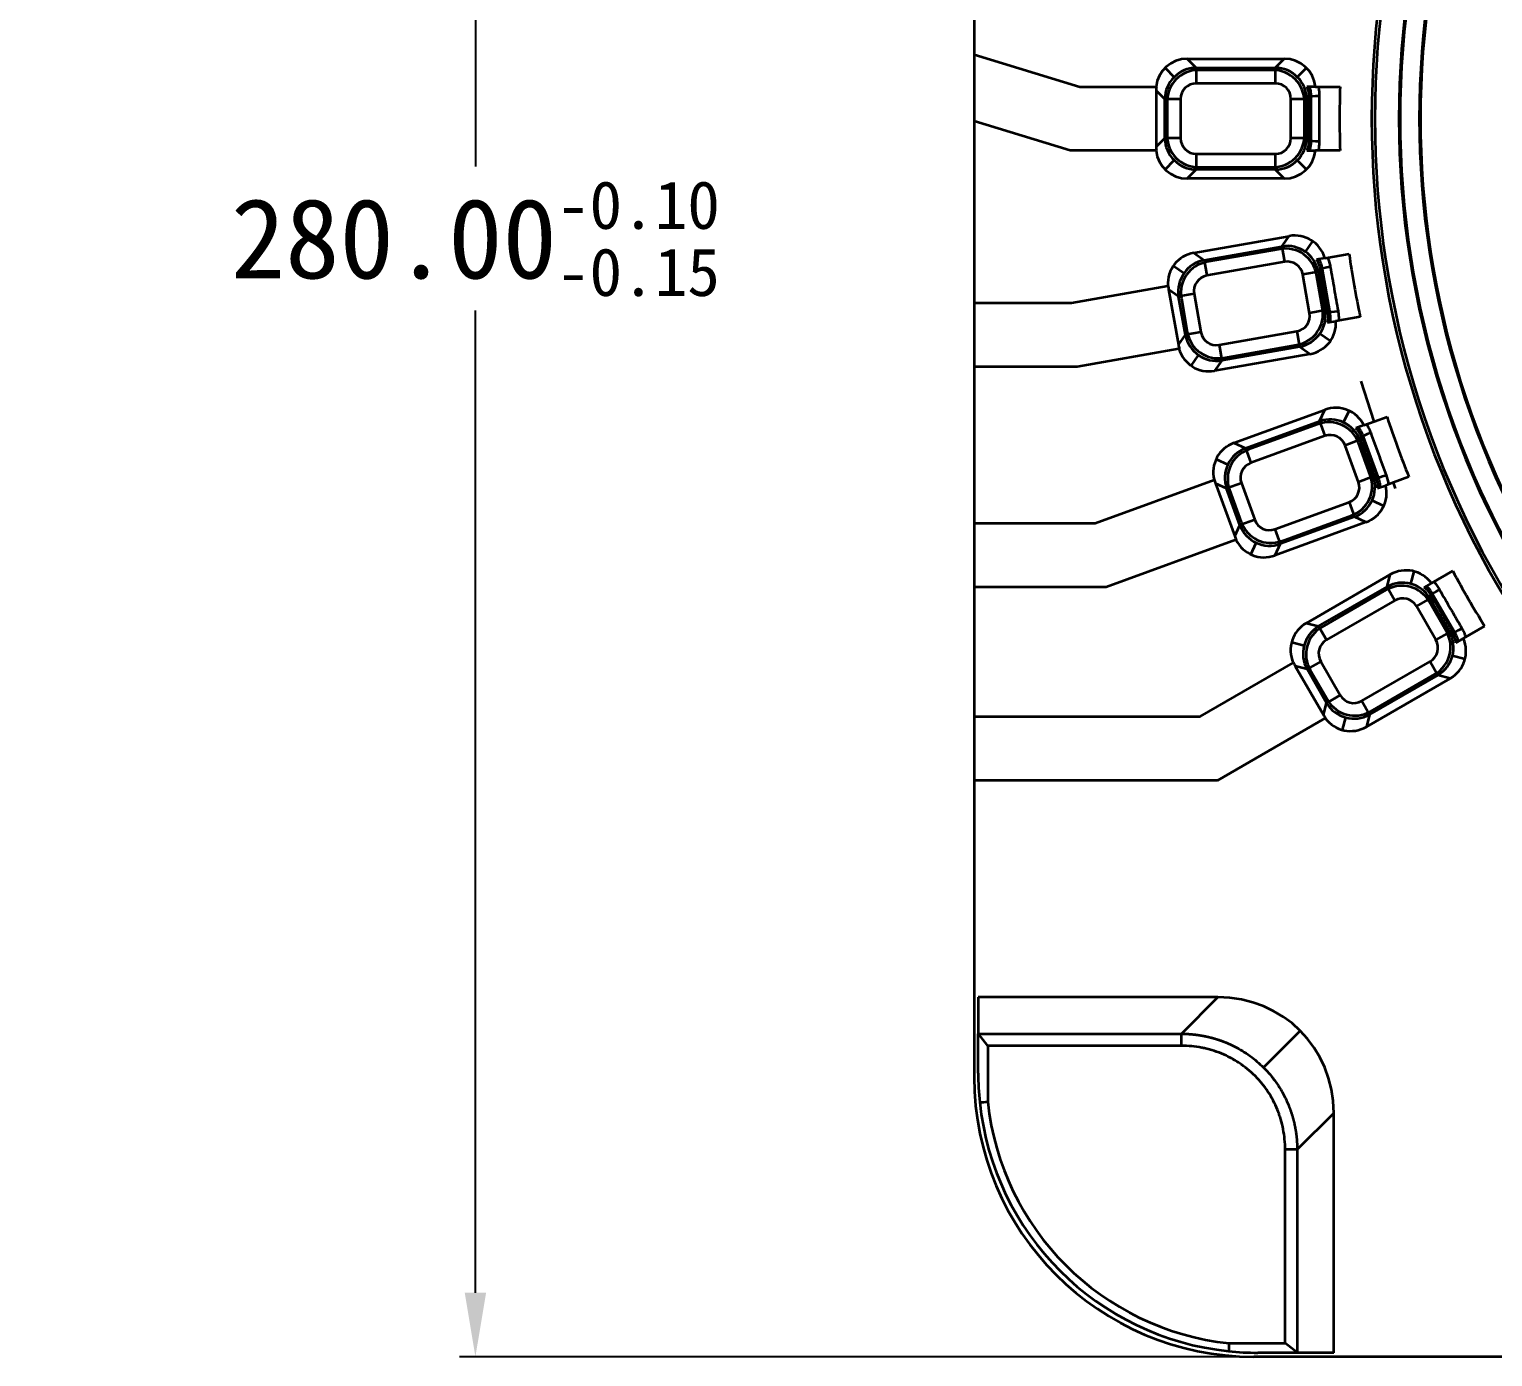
# Model space of a CAD drawing. Header units: millimetres. Extents: x 158 to 1533, y 732 to 1642.
# Drawn here: x 166.8 to 350.1, y 1310.1 to 1476.3 of the extents above; entities that cross this region are included whole.
import ezdxf

# ---------------------------------------------------------------- set-up
doc = ezdxf.new("R2010")
doc.units = ezdxf.units.MM
doc.layers.add('1', color=7, linetype='Continuous', true_color=0xffffff)
doc.layers.add('dim', color=82, linetype='Continuous', lineweight=9)
doc.dimstyles.get("Standard").update_dxf_attribs({"dimscale": 4, "dimtxt": 0.18, "dimasz": 0.18, "dimexe": 0.18, "dimexo": 0.0625, "dimgap": 0.09, "dimtad": 0, "dimtih": 1, "dimtoh": 1, "dimzin": 0, "dimdsep": 46, "dimtxsty": 'Standard', "dimcen": 0.09, "dimadec": 0, "dimazin": 0, "dimtfac": 1, "dimtofl": 0, "dimtmove": 0, "dimatfit": 3, "dimfxl": 0, "dimtolj": 1, "dimtzin": 0, "dimarcsym": 0})

# ---------------------------------------------------------------- blocks, each defined once
blk = doc.blocks.new('*D4')
at = {"layer": 'Defpoints', "color": 0, "lineweight": 18, "transparency": 16777216}
for p in [(336.17, 1590.07), (222.7, 1310.07), (336.17, 1310.07)]:
    blk.add_point(p, dxfattribs=at)
at = {"layer": 'dim', "color": 0, "lineweight": -2, "transparency": 16777216}
for p, q in [((334.17, 1590.07), (220.7, 1590.07)), ((222.7, 1582.07), (222.7, 1459.07)), ((222.7, 1318.07), (222.7, 1441.07)), ((334.17, 1310.07), (220.7, 1310.07))]:
    blk.add_line(p, q, dxfattribs=at)
at = {"layer": 'dim', "color": 0, "lineweight": 18, "transparency": 16777216}
for points in [[(221.37, 1582.07), (224.04, 1582.07), (222.7, 1590.07)], [(221.37, 1318.07), (224.04, 1318.07), (222.7, 1310.07)]]:
    blk.add_solid(points, dxfattribs=at)
at = {"layer": 'dim', "color": 0, "lineweight": 18, "transparency": 16777216, "insert": (222.7, 1450.07), "char_height": 10, "attachment_point": 5}
blk.add_mtext('\\A1;280.00{\\H6;\\S-0.10^ -0.15;}', dxfattribs=at)

msp = doc.modelspace()

# ---------------------------------------------------------------- linework, layer by layer
at = {"layer": '1', "color": 7, "linetype": 'Continuous', "lineweight": 35}
for p, q in [((285.148, 1487.901), (285.148, 1473.108)), ((285.148, 1473.108), (285.148, 1464.742)), ((285.148, 1473.108), (298.356, 1469.07)), ((309.035, 1471.423), (310.178, 1470.28)), ((311.827, 1472.57), (312.946, 1471.45)), ((311.827, 1472.57), (323.949, 1472.57)), ((312.946, 1471.45), (312.946, 1469.481)), ((312.946, 1471.45), (322.829, 1471.45)), ((322.829, 1471.45), (323.949, 1472.57)), ((322.829, 1471.45), (322.829, 1469.481)), ((325.598, 1470.28), (326.741, 1471.423)), ((322.829, 1469.481), (312.946, 1469.481)), ((322.538, 1471.159), (313.238, 1471.159)), ((298.356, 1469.07), (307.912, 1469.07)), ((307.912, 1469.07), (307.951, 1469.07)), ((307.923, 1468.595), (307.923, 1461.544)), ((309.007, 1467.511), (307.923, 1468.595)), ((327.077, 1467.819), (326.769, 1467.511)), ((327.864, 1469.07), (326.789, 1469.07)), ((327.301, 1467.731), (327.301, 1462.409)), ((327.864, 1469.07), (330.952, 1469.07)), ((310.977, 1467.511), (309.007, 1467.511)), ((309.007, 1462.628), (309.007, 1467.511)), ((309.299, 1467.22), (309.299, 1462.919)), ((310.977, 1467.511), (310.977, 1462.628)), ((326.769, 1467.511), (324.799, 1467.511)), ((324.799, 1462.628), (324.799, 1467.511)), ((326.477, 1462.919), (326.477, 1467.22)), ((326.769, 1467.511), (326.769, 1462.628)), ((297.16, 1461.07), (285.148, 1464.742)), ((285.148, 1464.742), (285.148, 1442.016)), ((307.923, 1461.544), (309.007, 1462.628)), ((310.977, 1462.628), (309.007, 1462.628)), ((326.769, 1462.628), (324.799, 1462.628)), ((326.769, 1462.628), (327.077, 1462.32)), ((307.912, 1461.07), (297.16, 1461.07)), ((307.951, 1461.07), (307.912, 1461.07)), ((312.946, 1460.658), (322.829, 1460.658)), ((312.946, 1460.658), (312.946, 1458.689)), ((322.829, 1460.658), (322.829, 1458.689)), ((326.788, 1461.07), (327.864, 1461.07)), ((330.952, 1461.07), (327.864, 1461.07)), ((309.035, 1458.716), (310.178, 1459.859)), ((312.946, 1458.689), (311.827, 1457.57)), ((322.829, 1458.689), (312.946, 1458.689)), ((313.238, 1458.98), (322.538, 1458.98)), ((323.949, 1457.57), (322.829, 1458.689)), ((326.741, 1458.716), (325.598, 1459.859)), ((323.949, 1457.57), (311.827, 1457.57)), ((312.641, 1448.27), (324.578, 1450.375)), ((323.67, 1449.079), (324.578, 1450.375)), ((326.6, 1448.407), (327.527, 1449.731)), ((312.641, 1448.27), (313.937, 1447.363)), ((313.937, 1447.363), (323.67, 1449.079)), ((313.937, 1447.363), (314.279, 1445.423)), ((323.434, 1448.741), (314.275, 1447.126)), ((323.67, 1449.079), (324.012, 1447.139)), ((329.042, 1447.608), (327.983, 1447.422)), ((329.042, 1447.608), (332.083, 1448.145)), ((310.09, 1446.656), (311.414, 1445.729)), ((324.012, 1447.139), (314.279, 1445.423)), ((328.234, 1445.883), (326.294, 1445.541)), ((327.142, 1440.732), (326.294, 1445.541)), ((328.744, 1441.311), (327.997, 1445.546)), ((328.484, 1446.241), (328.234, 1445.883)), ((328.234, 1445.883), (329.082, 1441.074)), ((328.72, 1446.191), (329.643, 1440.953)), ((297.324, 1442.016), (309.393, 1444.144)), ((309.393, 1444.144), (309.431, 1444.151)), ((285.148, 1442.016), (285.148, 1434.016)), ((285.148, 1442.016), (297.324, 1442.016)), ((309.486, 1443.678), (310.711, 1436.735)), ((310.742, 1442.799), (309.486, 1443.678)), ((312.682, 1443.141), (310.742, 1442.799)), ((311.59, 1437.99), (310.742, 1442.799)), ((311.08, 1442.563), (311.826, 1438.328)), ((312.682, 1443.141), (313.53, 1438.332)), ((329.082, 1441.074), (327.142, 1440.732)), ((329.082, 1441.074), (329.438, 1440.825)), ((333.472, 1440.266), (330.431, 1439.73)), ((313.53, 1438.332), (311.59, 1437.99)), ((315.811, 1436.735), (325.544, 1438.451)), ((325.544, 1438.451), (325.886, 1436.511)), ((329.37, 1439.543), (330.431, 1439.73)), ((310.711, 1436.735), (311.59, 1437.99)), ((315.811, 1436.735), (316.153, 1434.795)), ((325.886, 1436.511), (316.153, 1434.795)), ((316.39, 1435.132), (325.549, 1436.747)), ((327.183, 1435.603), (325.886, 1436.511)), ((329.734, 1437.217), (328.409, 1438.145)), ((310.782, 1436.265), (298.023, 1434.016)), ((310.821, 1436.272), (310.782, 1436.265)), ((312.296, 1434.143), (313.224, 1435.467)), ((327.183, 1435.603), (315.245, 1433.498)), ((316.153, 1434.795), (315.245, 1433.498)), ((298.023, 1434.016), (285.148, 1434.016)), ((285.148, 1434.016), (285.148, 1414.43)), ((335.211, 1427.145), (333.59, 1432.213)), ((317.661, 1424.482), (329.052, 1428.628)), ((328.383, 1427.193), (329.052, 1428.628)), ((331.385, 1427.04), (332.068, 1428.505)), ((335.211, 1427.145), (336.83, 1427.734)), ((319.096, 1423.813), (328.383, 1427.193)), ((328.209, 1426.82), (319.469, 1423.639)), ((328.383, 1427.193), (329.057, 1425.342)), ((333.928, 1426.678), (332.918, 1426.31)), ((333.928, 1426.678), (335.211, 1427.145)), ((317.661, 1424.482), (319.096, 1423.813)), ((319.096, 1423.813), (319.77, 1421.962)), ((329.057, 1425.342), (319.77, 1421.962)), ((333.432, 1424.839), (331.581, 1424.165)), ((333.251, 1419.576), (331.581, 1424.165)), ((334.729, 1420.424), (333.258, 1424.465)), ((333.616, 1425.234), (333.432, 1424.839)), ((333.432, 1424.839), (335.102, 1420.25)), ((333.857, 1425.227), (335.676, 1420.227)), ((315.429, 1422.449), (316.895, 1421.766)), ((335.102, 1420.25), (333.251, 1419.576)), ((335.102, 1420.25), (335.497, 1420.066)), ((339.566, 1420.216), (337.65, 1419.519)), ((300.277, 1414.43), (315.179, 1419.854)), ((315.179, 1419.854), (315.216, 1419.867)), ((315.352, 1419.412), (317.764, 1412.786)), ((316.742, 1418.764), (315.352, 1419.412)), ((318.592, 1419.438), (316.742, 1418.764)), ((318.412, 1414.175), (316.742, 1418.764)), ((317.115, 1418.59), (318.586, 1414.549)), ((318.592, 1419.438), (320.262, 1414.849)), ((335.652, 1418.792), (336.664, 1419.16)), ((337.65, 1419.519), (336.664, 1419.16)), ((337.896, 1418.752), (337.65, 1419.519)), ((322.787, 1413.672), (332.074, 1417.052)), ((332.074, 1417.052), (332.748, 1415.201)), ((336.414, 1416.565), (334.949, 1417.248)), ((285.148, 1414.43), (285.148, 1406.43)), ((285.148, 1414.43), (300.277, 1414.43)), ((320.262, 1414.849), (318.412, 1414.175)), ((334.182, 1414.532), (322.792, 1410.386)), ((332.748, 1415.201), (323.461, 1411.821)), ((323.635, 1412.194), (332.374, 1415.375)), ((334.182, 1414.532), (332.748, 1415.201)), ((317.764, 1412.786), (318.412, 1414.175)), ((322.787, 1413.672), (323.461, 1411.821)), ((317.915, 1412.336), (301.687, 1406.43)), ((317.952, 1412.35), (317.915, 1412.336)), ((319.775, 1410.509), (320.459, 1411.974)), ((323.461, 1411.821), (322.792, 1410.386)), ((326.737, 1401.926), (337.234, 1407.987)), ((336.825, 1406.458), (337.234, 1407.987)), ((339.808, 1406.829), (340.226, 1408.39)), ((342.375, 1406.914), (345.049, 1408.458)), ((301.687, 1406.43), (285.148, 1406.43)), ((285.148, 1406.43), (285.148, 1390.211)), ((328.266, 1401.517), (336.825, 1406.458)), ((336.718, 1406.06), (328.664, 1401.41)), ((336.825, 1406.458), (337.809, 1404.753)), ((342.375, 1406.914), (341.443, 1406.376)), ((342.318, 1405.437), (342.206, 1405.016)), ((342.557, 1405.472), (345.218, 1400.864)), ((337.809, 1404.753), (329.25, 1399.811)), ((342.206, 1405.016), (340.5, 1404.032)), ((342.942, 1399.803), (340.5, 1404.032)), ((344.249, 1400.894), (342.099, 1404.618)), ((342.206, 1405.016), (344.647, 1400.788)), ((326.737, 1401.926), (328.266, 1401.517)), ((328.266, 1401.517), (329.25, 1399.811)), ((344.647, 1400.788), (342.942, 1399.803)), ((344.647, 1400.788), (345.068, 1400.675)), ((345.443, 1399.448), (346.375, 1399.986)), ((349.049, 1401.529), (346.375, 1399.986)), ((324.892, 1399.537), (326.453, 1399.119)), ((313.445, 1390.211), (325.096, 1396.938)), ((325.096, 1396.938), (325.13, 1396.957)), ((325.343, 1396.532), (328.869, 1390.426)), ((326.824, 1396.136), (325.343, 1396.532)), ((328.529, 1397.12), (326.824, 1396.136)), ((329.265, 1391.907), (326.824, 1396.136)), ((328.529, 1397.12), (330.971, 1392.892)), ((333.662, 1392.171), (342.221, 1397.112)), ((342.221, 1397.112), (343.205, 1395.406)), ((346.579, 1397.386), (345.018, 1397.805)), ((327.222, 1396.029), (329.372, 1392.305)), ((344.734, 1394.997), (334.237, 1388.936)), ((343.205, 1395.406), (334.646, 1390.465)), ((334.753, 1390.863), (342.807, 1395.513)), ((344.734, 1394.997), (343.205, 1395.406)), ((330.971, 1392.892), (329.265, 1391.907)), ((328.869, 1390.426), (329.265, 1391.907)), ((333.662, 1392.171), (334.646, 1390.465)), ((285.148, 1390.211), (285.148, 1382.211)), ((285.148, 1390.211), (313.445, 1390.211)), ((329.096, 1390.009), (315.589, 1382.211)), ((329.13, 1390.029), (329.096, 1390.009)), ((331.245, 1388.533), (331.663, 1390.095)), ((334.646, 1390.465), (334.237, 1388.936)), ((315.589, 1382.211), (285.148, 1382.211)), ((285.148, 1382.211), (285.148, 1345.07)), ((285.648, 1355.07), (285.648, 1350.514)), ((315.659, 1355.07), (285.648, 1355.07)), ((311.095, 1350.505), (315.659, 1355.07)), ((285.648, 1350.514), (285.682, 1350.505)), ((285.648, 1345.57), (285.648, 1350.514)), ((285.682, 1350.505), (311.095, 1350.505)), ((286.839, 1348.998), (285.682, 1350.505)), ((325.962, 1350.883), (321.364, 1346.286)), ((286.839, 1348.998), (286.839, 1341.975)), ((311.095, 1348.998), (286.839, 1348.998)), ((330.148, 1340.581), (325.584, 1336.016)), ((330.148, 1310.57), (330.148, 1340.581)), ((324.077, 1311.76), (324.077, 1336.016)), ((325.584, 1336.016), (325.584, 1310.604)), ((317.054, 1311.76), (324.077, 1311.76)), ((449.385, 1310.07), (320.148, 1310.07)), ((325.593, 1310.57), (320.648, 1310.57)), ((325.584, 1310.604), (324.077, 1311.76)), ((325.584, 1310.604), (325.593, 1310.57)), ((330.148, 1310.57), (325.593, 1310.57))]:
    msp.add_line(p, q, dxfattribs=at)
for centre, radius, start, end in [((451.104, 1465.07), 116.203, 143.95643, 216.04357), ((451.104, 1465.07), 115.798, 144.06411, 215.93589), ((451.104, 1465.07), 112.783, 144.06521, 215.93479), ((451.104, 1465.07), 112.646, 144.10172, 215.89828), ((451.104, 1465.07), 110.234, 144.75718, 215.24282), ((451.104, 1465.07), 110.097, 144.79511, 215.20489), ((320.148, 1345.07), 35, 180, 270), ((320.648, 1345.57), 35, 185.98132, 264.01868), ((320.648, 1345.57), 34, 186.06873, 263.93127)]:
    msp.add_arc(centre, radius, start, end, dxfattribs=at)
for centre, major_axis, ratio, start_param, end_param in [((311.95, 1468.508), (2.915, -2.915), 0.9702875, 2.3712736, 3.8033321), ((313.008, 1467.45), (-2.83, 2.83), 0.9995453, 5.5128663, 7.0535043), ((322.768, 1467.45), (2.83, 2.83), 0.9995453, 5.5128663, 7.0535043), ((323.826, 1468.508), (-2.915, -2.915), 0.9702875, 2.4798532, 3.9119117), ((313.36, 1467.097), (2.915, -2.915), 0.9702875, 2.3712736, 3.9119117), ((313.008, 1467.45), (1.458, -1.458), 0.9702875, 2.3712736, 3.9119117), ((322.416, 1467.097), (-2.915, -2.915), 0.9702875, 2.3712736, 3.9119117), ((322.768, 1467.45), (-1.458, -1.458), 0.9702875, 2.3712736, 3.9119117), ((311.985, 1468.473), (2.915, -2.915), 0.9702875, 3.79456, 3.9119117), ((331.016, 1467.819), (4, 0.018), 0.0252323, 2.3036145, 2.9670036), ((313.008, 1462.689), (2.83, 2.83), 0.9995453, 2.3712736, 3.9119117), ((313.36, 1463.042), (2.915, 2.915), 0.9702875, 2.3712736, 3.9119117), ((313.008, 1462.689), (1.458, 1.458), 0.9702875, 2.3712736, 3.9119117), ((322.416, 1463.042), (-2.915, 2.915), 0.9702875, 2.3712736, 3.9119117), ((322.768, 1462.689), (-1.458, 1.458), 0.9702875, 2.3712736, 3.9119117), ((322.768, 1462.689), (-2.83, 2.83), 0.9995453, 2.3712736, 3.9119117), ((331.016, 1462.32), (4, -0.018), 0.0258666, 3.3161846, 3.97927), ((311.95, 1461.631), (2.915, 2.915), 0.9702875, 2.4798532, 3.9119117), ((311.985, 1461.666), (2.915, 2.915), 0.9702875, 2.3712736, 2.4886254), ((323.826, 1461.631), (-2.915, 2.915), 0.9702875, 2.3712736, 3.8033321), ((324.305, 1445.128), (2.295, 3.278), 0.9995453, 5.5128663, 7.0535043), ((325.163, 1446.354), (-2.365, -3.377), 0.9702875, 2.4798532, 3.9119117), ((313.467, 1444.292), (3.377, -2.365), 0.9702875, 2.3712736, 3.8033321), ((314.692, 1443.434), (-3.278, 2.295), 0.9995453, 5.5128663, 7.0535043), ((324.019, 1444.72), (-2.365, -3.377), 0.9702875, 2.3712736, 3.9119117), ((315.101, 1443.147), (3.377, -2.365), 0.9702875, 2.3712736, 3.9119117), ((324.305, 1445.128), (-1.182, -1.688), 0.9702875, 2.3712736, 3.9119117), ((332.363, 1446.925), (3.936, 0.712), 0.0248299, 2.3035202, 2.9670053), ((313.507, 1444.263), (3.377, -2.365), 0.9702875, 3.79456, 3.9119117), ((314.692, 1443.434), (1.688, -1.182), 0.9702875, 2.3712736, 3.9119117), ((325.131, 1440.44), (-1.688, 1.182), 0.9702875, 2.3712736, 3.9119117), ((324.723, 1440.726), (-3.377, 2.365), 0.9702875, 2.3712736, 3.9119117), ((325.131, 1440.44), (-3.278, 2.295), 0.9995453, 2.3712736, 3.9119117), ((333.317, 1441.509), (3.942, 0.676), 0.0262831, 3.3161865, 3.9789762), ((315.805, 1439.154), (2.365, 3.377), 0.9702875, 2.3712736, 3.9119117), ((315.519, 1438.745), (1.182, 1.688), 0.9702875, 2.3712736, 3.9119117), ((326.357, 1439.582), (-3.377, 2.365), 0.9702875, 2.3712736, 3.8033321), ((314.689, 1437.56), (2.365, 3.377), 0.9702875, 2.3712736, 2.4886254), ((315.519, 1438.745), (2.295, 3.278), 0.9995453, 2.3712736, 3.9119117), ((314.661, 1437.52), (2.365, 3.377), 0.9702875, 2.4798532, 3.9119117), ((330.326, 1424.769), (-1.742, -3.736), 0.9702875, 2.4798532, 3.9119117), ((329.483, 1422.961), (-1.742, -3.736), 0.9702875, 2.3712736, 3.9119117), ((329.694, 1423.413), (1.691, 3.627), 0.9995453, 5.5128663, 7.0535043), ((329.694, 1423.413), (-0.871, -1.868), 0.9702875, 2.3712736, 3.9119117), ((337.318, 1426.581), (3.753, 1.385), 0.0248434, 2.3035221, 2.9670053), ((319.166, 1420.707), (3.736, -1.742), 0.9702875, 2.3712736, 3.8033321), ((320.522, 1420.075), (-3.627, 1.691), 0.9995453, 5.5128663, 7.0535043), ((320.974, 1419.864), (3.736, -1.742), 0.9702875, 2.3712736, 3.9119117), ((320.522, 1420.075), (1.868, -0.871), 0.9702875, 2.3712736, 3.9119117), ((330.87, 1419.15), (-3.736, 1.742), 0.9702875, 2.3712736, 3.9119117), ((331.322, 1418.939), (-3.627, 1.691), 0.9995453, 2.3712736, 3.9119117), ((339.198, 1421.413), (3.765, 1.351), 0.0262689, 3.3161864, 3.9789874), ((319.211, 1420.686), (3.736, -1.742), 0.9702875, 3.79456, 3.9119117), ((331.322, 1418.939), (-1.868, 0.871), 0.9702875, 2.3712736, 3.9119117), ((332.678, 1418.307), (-3.736, 1.742), 0.9702875, 2.3712736, 3.8033321), ((322.361, 1416.053), (1.742, 3.736), 0.9702875, 2.3712736, 3.9119117), ((322.15, 1415.601), (0.871, 1.868), 0.9702875, 2.3712736, 3.9119117), ((321.539, 1414.29), (1.742, 3.736), 0.9702875, 2.3712736, 2.4886254), ((322.15, 1415.601), (1.691, 3.627), 0.9995453, 2.3712736, 3.9119117), ((321.518, 1414.245), (1.742, 3.736), 0.9702875, 2.4798532, 3.9119117), ((339.159, 1404.408), (-1.067, -3.982), 0.9702875, 2.4798532, 3.9119117), ((338.643, 1402.481), (-1.067, -3.982), 0.9702875, 2.3712736, 3.9119117), ((338.772, 1402.963), (1.036, 3.865), 0.9995453, 5.5128663, 7.0535043), ((338.772, 1402.963), (-0.533, -1.991), 0.9702875, 2.3712736, 3.9119117), ((345.73, 1407.407), (3.455, 2.016), 0.0257262, 2.3038331, 2.9670013), ((328.874, 1398.47), (3.982, -1.067), 0.9702875, 2.3712736, 3.8033321), ((330.319, 1398.083), (-3.865, 1.036), 0.9995453, 5.5128663, 7.0535043), ((330.801, 1397.954), (3.982, -1.067), 0.9702875, 2.3712736, 3.9119117), ((330.319, 1398.083), (1.991, -0.533), 0.9702875, 2.3712736, 3.9119117), ((341.152, 1398.84), (-1.991, 0.533), 0.9702875, 2.3712736, 3.9119117), ((340.67, 1398.969), (-3.982, 1.067), 0.9702875, 2.3712736, 3.9119117), ((341.152, 1398.84), (-3.865, 1.036), 0.9995453, 2.3712736, 3.9119117), ((342.597, 1398.453), (-3.982, 1.067), 0.9702875, 2.3712736, 3.8033321), ((348.48, 1402.644), (3.473, 1.984), 0.0253704, 3.3161824, 3.9795209), ((328.922, 1398.457), (3.982, -1.067), 0.9702875, 3.79456, 3.9119117), ((332.699, 1393.96), (0.533, 1.991), 0.9702875, 2.3712736, 3.9119117), ((332.699, 1393.96), (1.036, 3.865), 0.9995453, 2.3712736, 3.9119117), ((332.828, 1394.442), (1.067, 3.982), 0.9702875, 2.3712736, 3.9119117), ((332.325, 1392.563), (1.067, 3.982), 0.9702875, 2.3712736, 2.4886254), ((332.312, 1392.515), (1.067, 3.982), 0.9702875, 2.4798532, 3.9119117), ((314.619, 1339.54), (-11.343, -11.343), 0.9351131, 2.3897132, 3.8934721), ((320.648, 1345.57), (0, 35), 1, 1.5707963, 1.6751901), ((320.648, 1345.57), (35, 0), 1, 4.6079952, 4.712389)]:
    msp.add_ellipse(centre, major_axis=major_axis, ratio=ratio, start_param=start_param, end_param=end_param, dxfattribs=at)
for points, knots in [([(327.077, 1467.819), (327.079, 1467.935), (327.075, 1468.049), (327.057, 1468.219), (327.05, 1468.276), (327.035, 1468.36), (327.03, 1468.388), (327.019, 1468.442), (327.001, 1468.524), (326.979, 1468.602), (326.956, 1468.679), (326.947, 1468.704), (326.93, 1468.753), (326.921, 1468.778), (326.875, 1468.897), (326.834, 1468.986), (326.789, 1469.07)], [0, 0, 0, 0, 0.25, 0.25, 0.375, 0.375, 0.4375, 0.4375, 0.5, 0.625, 0.625, 0.6875, 0.6875, 0.75, 0.75, 1, 1, 1, 1]), ([(327.077, 1462.32), (327.079, 1462.778), (327.08, 1463.236), (327.082, 1464.153), (327.083, 1464.611), (327.083, 1465.986), (327.081, 1466.903), (327.077, 1467.819)], [0, 0, 0, 0, 0.25, 0.25, 0.5, 0.5, 1, 1, 1, 1]), ([(327.301, 1467.731), (327.303, 1467.756), (327.305, 1467.781), (327.319, 1467.975), (327.318, 1468.145), (327.29, 1468.485), (327.262, 1468.652), (327.201, 1468.899), (327.175, 1468.985), (327.146, 1469.07)], [0, 0, 0, 0, 0.0545177, 0.0545177, 0.4256675, 0.4256675, 0.7968173, 0.7968173, 1, 1, 1, 1]), ([(328.23, 1469.07), (328.233, 1469.057), (328.235, 1469.045), (328.239, 1469.021), (328.241, 1469.009), (328.248, 1468.972), (328.26, 1468.899), (328.285, 1468.728), (328.302, 1468.58), (328.33, 1468.283), (328.339, 1468.084), (328.34, 1467.882)], [0, 0, 0, 0, 0.03125, 0.03125, 0.0625, 0.0625, 0.125, 0.25, 0.5, 0.5, 1, 1, 1, 1]), ([(328.34, 1467.882), (328.344, 1466.945), (328.346, 1466.007), (328.346, 1464.6), (328.345, 1464.131), (328.343, 1463.193), (328.341, 1462.724), (328.339, 1462.255)], [0, 0, 0, 0, 0.5, 0.5, 0.75, 0.75, 1, 1, 1, 1]), ([(330.952, 1469.07), (330.907, 1467.737), (330.885, 1466.403), (330.885, 1463.736), (330.907, 1462.402), (330.952, 1461.07)], [0, 0, 0, 0, 0.5, 0.5, 1, 1, 1, 1]), ([(326.788, 1461.07), (326.833, 1461.153), (326.874, 1461.241), (326.92, 1461.361), (326.929, 1461.385), (326.946, 1461.435), (326.955, 1461.46), (326.979, 1461.536), (326.993, 1461.588), (327.019, 1461.695), (327.03, 1461.749), (327.044, 1461.833), (327.048, 1461.861), (327.056, 1461.918), (327.06, 1461.946), (327.075, 1462.089), (327.079, 1462.204), (327.077, 1462.32)], [0, 0, 0, 0, 0.25, 0.25, 0.3125, 0.3125, 0.375, 0.375, 0.5, 0.5, 0.625, 0.625, 0.6875, 0.6875, 0.75, 0.75, 1, 1, 1, 1]), ([(327.145, 1461.07), (327.17, 1461.141), (327.192, 1461.214), (327.254, 1461.451), (327.284, 1461.618), (327.316, 1461.954), (327.319, 1462.124), (327.307, 1462.334), (327.304, 1462.372), (327.301, 1462.409)], [0, 0, 0, 0, 0.1742102, 0.1742102, 0.546371, 0.546371, 0.9185317, 0.9185317, 1, 1, 1, 1]), ([(328.339, 1462.255), (328.338, 1462.054), (328.328, 1461.855), (328.301, 1461.558), (328.284, 1461.411), (328.262, 1461.264), (328.246, 1461.167), (328.238, 1461.118), (328.229, 1461.07)], [0, 0, 0, 0, 0.5, 0.5, 0.75, 0.875, 0.875, 1, 1, 1, 1]), ([(328.484, 1446.241), (328.466, 1446.355), (328.442, 1446.467), (328.395, 1446.631), (328.378, 1446.685), (328.349, 1446.766), (328.339, 1446.792), (328.319, 1446.844), (328.287, 1446.921), (328.252, 1446.994), (328.215, 1447.066), (328.203, 1447.089), (328.177, 1447.135), (328.164, 1447.157), (328.098, 1447.267), (328.042, 1447.347), (327.983, 1447.422)], [0, 0, 0, 0, 0.25, 0.25, 0.375, 0.375, 0.4375, 0.4375, 0.5, 0.625, 0.625, 0.6875, 0.6875, 0.75, 0.75, 1, 1, 1, 1]), ([(328.72, 1446.191), (328.71, 1446.308), (328.694, 1446.425), (328.643, 1446.697), (328.603, 1446.85), (328.503, 1447.14), (328.442, 1447.28), (328.36, 1447.438), (328.348, 1447.461), (328.335, 1447.484)], [0, 0, 0, 0, 0.257814, 0.257814, 0.5991206, 0.5991206, 0.9404272, 0.9404272, 1, 1, 1, 1]), ([(329.403, 1447.672), (329.405, 1447.666), (329.408, 1447.661), (329.412, 1447.649), (329.418, 1447.632), (329.433, 1447.591), (329.462, 1447.509), (329.517, 1447.345), (329.559, 1447.202), (329.637, 1446.914), (329.681, 1446.719), (329.717, 1446.521)], [0, 0, 0, 0, 0.015625, 0.015625, 0.03125, 0.0625, 0.125, 0.25, 0.5, 0.5, 1, 1, 1, 1]), ([(332.083, 1448.145), (332.27, 1446.824), (332.48, 1445.507), (332.943, 1442.881), (333.197, 1441.571), (333.472, 1440.266)], [0, 0, 0, 0, 0.5, 0.5, 1, 1, 1, 1]), ([(329.438, 1440.825), (329.361, 1441.276), (329.283, 1441.728), (329.126, 1442.631), (329.047, 1443.083), (328.808, 1444.437), (328.647, 1445.339), (328.484, 1446.241)], [0, 0, 0, 0, 0.25, 0.25, 0.5, 0.5, 1, 1, 1, 1]), ([(329.717, 1446.521), (329.884, 1445.598), (330.048, 1444.675), (330.292, 1443.289), (330.372, 1442.827), (330.533, 1441.903), (330.612, 1441.441), (330.692, 1440.979)], [0, 0, 0, 0, 0.5, 0.5, 0.75, 0.75, 1, 1, 1, 1]), ([(329.37, 1439.543), (329.4, 1439.633), (329.426, 1439.727), (329.45, 1439.853), (329.455, 1439.878), (329.463, 1439.93), (329.467, 1439.957), (329.477, 1440.036), (329.488, 1440.143), (329.491, 1440.255), (329.49, 1440.339), (329.49, 1440.368), (329.488, 1440.425), (329.486, 1440.454), (329.476, 1440.597), (329.46, 1440.711), (329.438, 1440.825)], [0, 0, 0, 0, 0.25, 0.25, 0.3125, 0.3125, 0.375, 0.375, 0.5, 0.625, 0.625, 0.6875, 0.6875, 0.75, 0.75, 1, 1, 1, 1]), ([(329.722, 1439.605), (329.725, 1439.62), (329.727, 1439.634), (329.751, 1439.797), (329.761, 1439.952), (329.76, 1440.262), (329.747, 1440.416), (329.704, 1440.699), (329.677, 1440.827), (329.643, 1440.953)], [0, 0, 0, 0, 0.0341543, 0.0341543, 0.3762678, 0.3762678, 0.7183814, 0.7183814, 1, 1, 1, 1]), ([(330.692, 1440.979), (330.726, 1440.781), (330.751, 1440.583), (330.775, 1440.287), (330.782, 1440.163), (330.786, 1440.04), (330.788, 1439.99), (330.788, 1439.966), (330.789, 1439.892), (330.789, 1439.842), (330.788, 1439.793)], [0, 0, 0, 0, 0.5, 0.5, 0.75, 0.8125, 0.8125, 0.875, 0.875, 1, 1, 1, 1]), ([(336.83, 1427.734), (337.244, 1426.466), (337.679, 1425.206), (338.591, 1422.699), (339.068, 1421.454), (339.566, 1420.216)], [0, 0, 0, 0, 0.5, 0.5, 1, 1, 1, 1]), ([(333.616, 1425.234), (333.579, 1425.343), (333.536, 1425.449), (333.461, 1425.603), (333.435, 1425.653), (333.393, 1425.728), (333.378, 1425.752), (333.349, 1425.8), (333.304, 1425.87), (333.257, 1425.936), (333.208, 1426), (333.192, 1426.021), (333.159, 1426.061), (333.142, 1426.081), (333.058, 1426.178), (332.989, 1426.247), (332.918, 1426.31)], [0, 0, 0, 0, 0.25, 0.25, 0.375, 0.375, 0.4375, 0.4375, 0.5, 0.625, 0.625, 0.6875, 0.6875, 0.75, 0.75, 1, 1, 1, 1]), ([(333.857, 1425.227), (333.795, 1425.462), (333.707, 1425.693), (333.5, 1426.094), (333.383, 1426.272), (333.254, 1426.432)], [0, 0, 0, 0, 0.5304655, 0.5304655, 1, 1, 1, 1]), ([(334.273, 1426.803), (334.279, 1426.793), (334.286, 1426.782), (334.298, 1426.761), (334.317, 1426.728), (334.359, 1426.653), (334.442, 1426.501), (334.508, 1426.368), (334.635, 1426.098), (334.713, 1425.913), (334.782, 1425.724)], [0, 0, 0, 0, 0.03125, 0.03125, 0.0625, 0.125, 0.25, 0.5, 0.5, 1, 1, 1, 1]), ([(334.782, 1425.724), (335.106, 1424.845), (335.429, 1423.964), (335.909, 1422.642), (336.069, 1422.201), (336.387, 1421.318), (336.546, 1420.877), (336.704, 1420.436)], [0, 0, 0, 0, 0.5, 0.5, 0.75, 0.75, 1, 1, 1, 1]), ([(335.497, 1420.066), (335.342, 1420.497), (335.187, 1420.929), (334.875, 1421.791), (334.719, 1422.222), (334.249, 1423.514), (333.933, 1424.374), (333.616, 1425.234)], [0, 0, 0, 0, 0.25, 0.25, 0.5, 0.5, 1, 1, 1, 1]), ([(335.652, 1418.792), (335.666, 1418.886), (335.675, 1418.983), (335.677, 1419.111), (335.677, 1419.137), (335.677, 1419.189), (335.676, 1419.216), (335.672, 1419.296), (335.664, 1419.404), (335.648, 1419.514), (335.632, 1419.597), (335.627, 1419.625), (335.615, 1419.681), (335.608, 1419.709), (335.573, 1419.849), (335.538, 1419.958), (335.497, 1420.066)], [0, 0, 0, 0, 0.25, 0.25, 0.3125, 0.3125, 0.375, 0.375, 0.5, 0.625, 0.625, 0.6875, 0.6875, 0.75, 0.75, 1, 1, 1, 1]), ([(335.988, 1418.914), (335.987, 1418.979), (335.984, 1419.045), (335.968, 1419.243), (335.948, 1419.377), (335.892, 1419.639), (335.856, 1419.769), (335.772, 1420.009), (335.726, 1420.12), (335.676, 1420.227)], [0, 0, 0, 0, 0.1494214, 0.1494214, 0.4459451, 0.4459451, 0.7424689, 0.7424689, 1, 1, 1, 1]), ([(336.704, 1420.436), (336.772, 1420.247), (336.831, 1420.056), (336.907, 1419.768), (336.935, 1419.648), (336.961, 1419.527), (336.971, 1419.479), (336.975, 1419.454), (336.989, 1419.382), (336.998, 1419.333), (337.006, 1419.284)], [0, 0, 0, 0, 0.5, 0.5, 0.75, 0.8125, 0.8125, 0.875, 0.875, 1, 1, 1, 1]), ([(342.691, 1407.096), (342.707, 1407.077), (342.723, 1407.059), (342.747, 1407.03), (342.755, 1407.021), (342.771, 1407.002), (342.81, 1406.954), (342.91, 1406.828), (342.998, 1406.709), (343.17, 1406.466), (343.278, 1406.298), (343.38, 1406.124)], [0, 0, 0, 0, 0.0625, 0.0625, 0.09375, 0.09375, 0.125, 0.25, 0.5, 0.5, 1, 1, 1, 1]), ([(345.049, 1408.458), (345.677, 1407.281), (346.325, 1406.115), (347.658, 1403.805), (348.344, 1402.662), (349.049, 1401.529)], [0, 0, 0, 0, 0.5, 0.5, 1, 1, 1, 1]), ([(342.318, 1405.437), (342.263, 1405.538), (342.202, 1405.635), (342.101, 1405.774), (342.067, 1405.819), (342.012, 1405.884), (341.994, 1405.906), (341.957, 1405.948), (341.9, 1406.009), (341.842, 1406.066), (341.783, 1406.121), (341.763, 1406.138), (341.724, 1406.173), (341.704, 1406.189), (341.604, 1406.27), (341.524, 1406.326), (341.443, 1406.376)], [0, 0, 0, 0, 0.25, 0.25, 0.375, 0.375, 0.4375, 0.4375, 0.5, 0.625, 0.625, 0.6875, 0.6875, 0.75, 0.75, 1, 1, 1, 1]), ([(342.557, 1405.472), (342.451, 1405.701), (342.318, 1405.922), (342.041, 1406.278), (341.901, 1406.425), (341.753, 1406.554)], [0, 0, 0, 0, 0.551402, 0.551402, 1, 1, 1, 1]), ([(345.068, 1400.675), (344.841, 1401.073), (344.613, 1401.47), (344.157, 1402.265), (343.928, 1402.662), (343.24, 1403.853), (342.78, 1404.646), (342.318, 1405.437)], [0, 0, 0, 0, 0.25, 0.25, 0.5, 0.5, 1, 1, 1, 1]), ([(343.38, 1406.124), (343.852, 1405.314), (344.323, 1404.503), (345.027, 1403.285), (345.261, 1402.878), (345.728, 1402.065), (345.961, 1401.658), (346.194, 1401.251)], [0, 0, 0, 0, 0.5, 0.5, 0.75, 0.75, 1, 1, 1, 1]), ([(345.443, 1399.448), (345.441, 1399.542), (345.432, 1399.64), (345.412, 1399.766), (345.408, 1399.792), (345.398, 1399.843), (345.393, 1399.869), (345.375, 1399.947), (345.362, 1400), (345.331, 1400.105), (345.313, 1400.157), (345.284, 1400.237), (345.273, 1400.263), (345.252, 1400.316), (345.24, 1400.343), (345.182, 1400.474), (345.128, 1400.576), (345.068, 1400.675)], [0, 0, 0, 0, 0.25, 0.25, 0.3125, 0.3125, 0.375, 0.375, 0.5, 0.5, 0.625, 0.625, 0.6875, 0.6875, 0.75, 0.75, 1, 1, 1, 1]), ([(345.753, 1399.626), (345.74, 1399.696), (345.724, 1399.766), (345.671, 1399.962), (345.628, 1400.088), (345.528, 1400.332), (345.47, 1400.451), (345.348, 1400.669), (345.285, 1400.768), (345.218, 1400.864)], [0, 0, 0, 0, 0.163578, 0.163578, 0.4552092, 0.4552092, 0.7468405, 0.7468405, 1, 1, 1, 1]), ([(346.194, 1401.251), (346.294, 1401.077), (346.385, 1400.899), (346.51, 1400.628), (346.569, 1400.492), (346.632, 1400.331), (346.658, 1400.261), (346.676, 1400.215), (346.684, 1400.192), (346.692, 1400.169)], [0, 0, 0, 0, 0.5, 0.5, 0.75, 0.875, 0.9375, 0.9375, 1, 1, 1, 1]), ([(311.095, 1350.505), (311.116, 1350.505), (311.158, 1350.505), (311.22, 1350.504), (311.283, 1350.503), (311.345, 1350.502), (311.408, 1350.5), (311.47, 1350.499), (311.532, 1350.497), (311.594, 1350.494), (311.656, 1350.492), (311.718, 1350.489), (311.78, 1350.486), (311.842, 1350.483), (311.904, 1350.479), (311.966, 1350.476), (312.027, 1350.472), (312.089, 1350.468), (312.15, 1350.463), (312.212, 1350.458), (312.273, 1350.453), (312.334, 1350.448), (312.395, 1350.443), (312.457, 1350.437), (312.518, 1350.431), (312.578, 1350.425), (312.639, 1350.419), (312.7, 1350.412), (312.761, 1350.405), (312.821, 1350.398), (312.882, 1350.391), (312.942, 1350.383), (313.002, 1350.375), (313.062, 1350.367), (313.122, 1350.359), (313.182, 1350.35), (313.242, 1350.341), (313.302, 1350.332), (313.362, 1350.323), (313.421, 1350.314), (313.481, 1350.304), (313.54, 1350.294), (313.6, 1350.284), (313.659, 1350.274), (313.718, 1350.263), (313.777, 1350.252), (313.836, 1350.241), (313.895, 1350.23), (313.953, 1350.218), (314.012, 1350.207), (314.07, 1350.195), (314.129, 1350.182), (314.187, 1350.17), (314.245, 1350.157), (314.303, 1350.145), (314.361, 1350.132), (314.419, 1350.118), (314.477, 1350.105), (314.534, 1350.091), (314.592, 1350.077), (314.649, 1350.063), (314.707, 1350.049), (314.764, 1350.034), (314.821, 1350.019), (314.878, 1350.004), (314.934, 1349.989), (314.991, 1349.974), (315.048, 1349.958), (315.104, 1349.942), (315.16, 1349.926), (315.217, 1349.91), (315.273, 1349.894), (315.329, 1349.877), (315.384, 1349.86), (315.44, 1349.843), (315.496, 1349.826), (315.551, 1349.808), (315.607, 1349.791), (315.662, 1349.773), (315.717, 1349.755), (315.772, 1349.736), (315.827, 1349.718), (315.881, 1349.699), (315.936, 1349.68), (315.99, 1349.661), (316.045, 1349.642), (316.099, 1349.623), (316.153, 1349.603), (316.207, 1349.583), (316.261, 1349.563), (316.314, 1349.543), (316.368, 1349.523), (316.421, 1349.502), (316.475, 1349.481), (316.528, 1349.46), (316.581, 1349.439), (316.634, 1349.418), (317.022, 1349.259), (317.732, 1348.934), (318.727, 1348.379), (319.668, 1347.752), (320.552, 1347.056), (321.443, 1346.232), (322.322, 1345.262), (323.16, 1344.129), (323.889, 1342.91), (324.308, 1342.018), (324.514, 1341.512), (324.552, 1341.416), (324.59, 1341.32), (324.627, 1341.223), (324.663, 1341.125), (324.699, 1341.027), (324.734, 1340.929), (324.768, 1340.831), (324.802, 1340.732), (324.836, 1340.632), (324.868, 1340.532), (324.9, 1340.432), (324.931, 1340.331), (324.962, 1340.23), (324.992, 1340.128), (325.021, 1340.026), (325.049, 1339.924), (325.077, 1339.821), (325.104, 1339.718), (325.131, 1339.615), (325.157, 1339.511), (325.182, 1339.407), (325.206, 1339.302), (325.229, 1339.197), (325.252, 1339.092), (325.275, 1338.986), (325.296, 1338.88), (325.317, 1338.774), (325.337, 1338.667), (325.356, 1338.56), (325.374, 1338.453), (325.392, 1338.345), (325.409, 1338.237), (325.425, 1338.129), (325.441, 1338.02), (325.456, 1337.911), (325.469, 1337.802), (325.483, 1337.692), (325.495, 1337.582), (325.507, 1337.472), (325.517, 1337.362), (325.527, 1337.251), (325.537, 1337.14), (325.545, 1337.029), (325.553, 1336.917), (325.559, 1336.805), (325.565, 1336.693), (325.571, 1336.581), (325.575, 1336.469), (325.578, 1336.356), (325.581, 1336.243), (325.583, 1336.13), (325.584, 1336.054), (325.584, 1336.016)], [0, 0, 0, 0, 0.0027508, 0.0054989, 0.0082441, 0.0109866, 0.0137264, 0.0164633, 0.0191975, 0.021929, 0.0246577, 0.0273836, 0.0301068, 0.0328272, 0.0355449, 0.0382598, 0.040972, 0.0436814, 0.0463882, 0.0490921, 0.0517934, 0.0544919, 0.0571877, 0.0598808, 0.0625712, 0.0652588, 0.0679438, 0.070626, 0.0733055, 0.0759823, 0.0786565, 0.0813279, 0.0839966, 0.0866627, 0.089326, 0.0919867, 0.0946447, 0.0973, 0.0999526, 0.1026025, 0.1052498, 0.1078945, 0.1105364, 0.1131757, 0.1158123, 0.1184463, 0.1210777, 0.1237063, 0.1263324, 0.1289558, 0.1315765, 0.1341947, 0.1368102, 0.139423, 0.1420333, 0.1446409, 0.1472459, 0.1498482, 0.152448, 0.1550452, 0.1576397, 0.1602317, 0.162821, 0.1654078, 0.1679919, 0.1705735, 0.1731525, 0.1757289, 0.1783027, 0.180874, 0.1834426, 0.1860087, 0.1885723, 0.1911332, 0.1936917, 0.1962475, 0.1988008, 0.2013516, 0.2038998, 0.2064454, 0.2089886, 0.2115292, 0.2140672, 0.2166028, 0.2191358, 0.2216663, 0.2241942, 0.2267197, 0.2292426, 0.2317631, 0.234281, 0.2367964, 0.2393094, 0.2418198, 0.2443278, 0.2468333, 0.2493363, 0.2518368, 0.3021386, 0.3520763, 0.4016808, 0.4509841, 0.5000184, 0.5613415, 0.6230985, 0.6853521, 0.7481636, 0.7526946, 0.7572337, 0.7617809, 0.7663364, 0.7709001, 0.7754719, 0.7800521, 0.7846405, 0.7892372, 0.7938422, 0.7984556, 0.8030773, 0.8077073, 0.8123458, 0.8169927, 0.821648, 0.8263118, 0.8309841, 0.8356648, 0.8403541, 0.8450519, 0.8497583, 0.8544732, 0.8591967, 0.8639289, 0.8686696, 0.873419, 0.8781771, 0.8829439, 0.8877194, 0.8925036, 0.8972965, 0.9020983, 0.9069088, 0.911728, 0.9165562, 0.9213931, 0.9262389, 0.9310936, 0.9359571, 0.9408296, 0.945711, 0.9506013, 0.9555006, 0.9604088, 0.9653261, 0.9702523, 0.9751876, 0.9801319, 0.9850853, 0.9900478, 0.9950193, 1, 1, 1, 1]), ([(324.077, 1336.016), (324.075, 1336.446), (324.053, 1336.871), (323.97, 1337.716), (323.909, 1338.135), (323.748, 1338.965), (323.648, 1339.377), (323.467, 1339.99), (323.402, 1340.193), (323.314, 1340.446), (323.296, 1340.497), (323.259, 1340.598), (323.204, 1340.749), (322.99, 1341.296), (322.766, 1341.777), (322.373, 1342.526), (322.158, 1342.889), (321.692, 1343.596), (321.441, 1343.939), (321.137, 1344.313), (321.103, 1344.354), (321.034, 1344.436), (321, 1344.477), (320.895, 1344.6), (320.683, 1344.841), (320.463, 1345.073), (320.012, 1345.524), (319.698, 1345.808), (319.043, 1346.343), (318.701, 1346.595), (318.169, 1346.947), (317.988, 1347.061), (317.758, 1347.197), (317.711, 1347.225), (317.618, 1347.278), (317.479, 1347.358), (317.338, 1347.434), (316.866, 1347.683), (316.48, 1347.862), (315.695, 1348.181), (315.296, 1348.321), (314.685, 1348.502), (314.48, 1348.558), (314.169, 1348.634), (314.013, 1348.671), (313.856, 1348.704), (313.751, 1348.726), (313.698, 1348.737), (313.225, 1348.829), (312.801, 1348.891), (311.951, 1348.974), (311.524, 1348.996), (311.095, 1348.998)], [0, 0, 0, 0, 0.0625, 0.0625, 0.125, 0.125, 0.1875, 0.1875, 0.21875, 0.21875, 0.2265625, 0.2265625, 0.234375, 0.25, 0.3125, 0.3125, 0.375, 0.375, 0.4375, 0.4375, 0.4453125, 0.4453125, 0.453125, 0.453125, 0.46875, 0.5, 0.5, 0.5625, 0.5625, 0.625, 0.625, 0.65625, 0.65625, 0.6640625, 0.6640625, 0.671875, 0.6875, 0.6875, 0.75, 0.75, 0.8125, 0.8125, 0.84375, 0.84375, 0.859375, 0.8671875, 0.8671875, 0.875, 0.875, 0.9375, 0.9375, 1, 1, 1, 1])]:
    msp.add_open_spline(points, degree=3, knots=knots, dxfattribs=at)
for points, degree in [([(311.095, 1348.998), (311.095, 1350.505)], 1), ([(285.839, 1341.922), (286.172, 1341.94), (286.505, 1341.957), (286.839, 1341.975)], 3), ([(325.584, 1336.016), (324.077, 1336.016)], 1), ([(317.054, 1311.76), (317.036, 1311.427), (317.018, 1311.093), (317.001, 1310.76)], 3)]:
    msp.add_open_spline(points, degree=degree, dxfattribs=at)

# ---------------------------------------------------------------- dimensions: what is measured, and where the dimension line sits
at = {"layer": 'dim', "lineweight": 18}
dim = msp.add_linear_dim(base=(222.702, 1310.07), p1=(336.169, 1590.07), p2=(336.169, 1310.07), angle=90, dimstyle='Standard', override={"dimtxt": 2.5, "dimasz": 2, "dimexe": 0.49975, "dimexo": 0.49975, "dimgap": 0.49975, "dimtol": 1, "dimlim": 0, "dimtp": -0.1, "dimtm": 0.15, "dimtfac": 0.6, "dimtdec": 2, "dimtolj": 1}, dxfattribs=at)
dim.commit()
dim.dimension.update_dxf_attribs({"geometry": '*D4', "text_midpoint": (222.702, 1450.07)})

doc.saveas('drawing.dxf')
